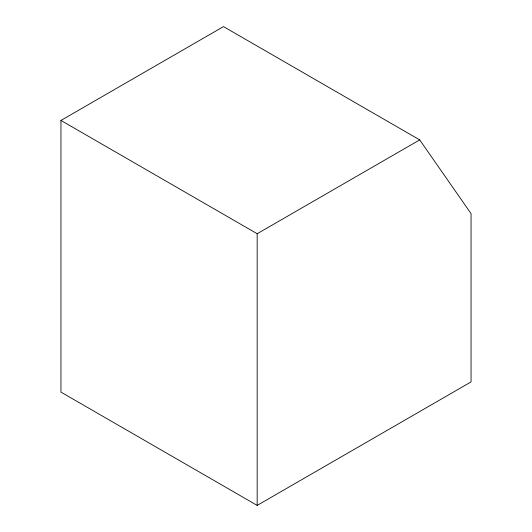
<?xml version="1.0" encoding="UTF-8"?>
<svg xmlns="http://www.w3.org/2000/svg" width="532" height="532" viewBox="0 0 532 532"><rect width="100%" height="100%" fill="white"/><g stroke="black" fill="none" stroke-linecap="round" stroke-linejoin="round"><path stroke-width="0.8" d="M60.947 120.445L223.493 26.6L419.721 139.896L471.053 213.631L471.053 381.916L257.175 505.4L60.947 392.104L60.947 120.445L257.175 233.741L419.721 139.896M257.175 233.741L257.175 505.4"/></g></svg>
